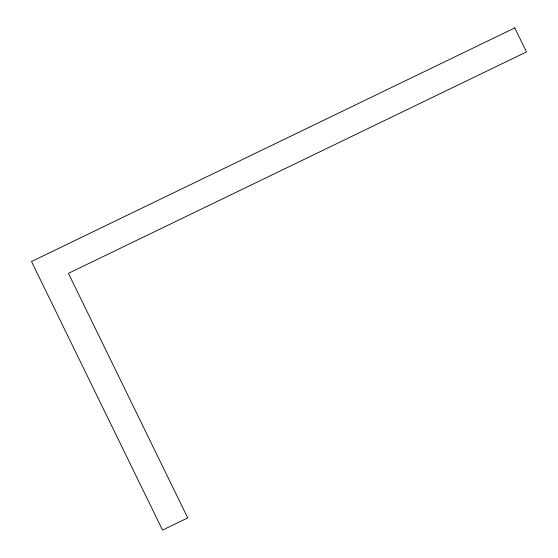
<?xml version="1.0" encoding="UTF-8"?>
<svg xmlns="http://www.w3.org/2000/svg" width="558" height="558" viewBox="0 0 558 558"><rect width="100%" height="100%" fill="white"/><g stroke="black" fill="none" stroke-linecap="round" stroke-linejoin="round"><path stroke-width="0.84" d="M514.783 27.9L31.499 261.521L162.531 530.1L187.739 517.915L68.432 273.35L526.501 51.922L514.783 27.9"/></g></svg>
